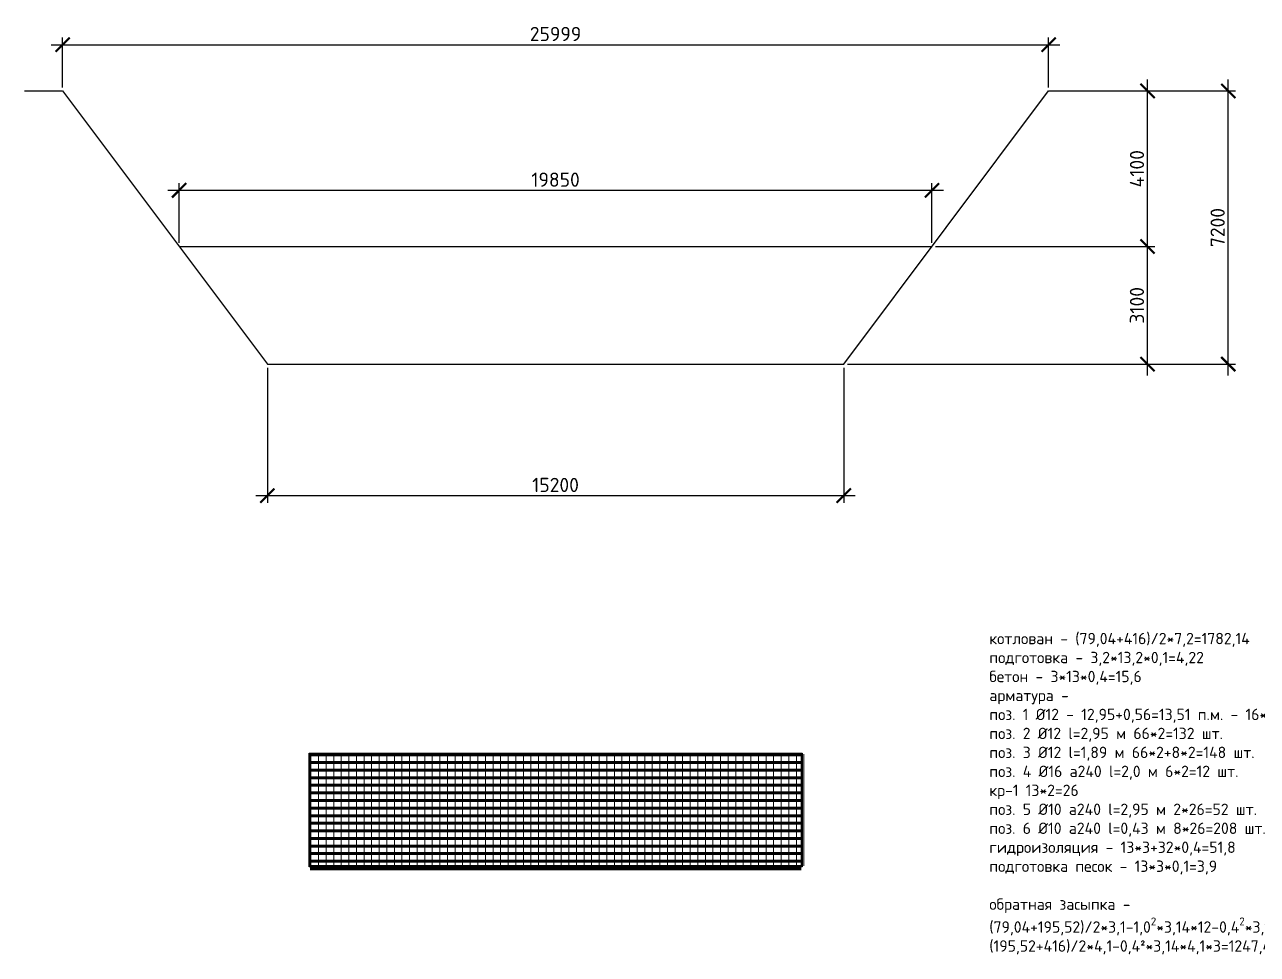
# Model space of a CAD drawing. Header units: metres. Extents: x 407396 to 516262, y -257300 to -131999.
# Drawn here: x 410307 to 442811, y -257300 to -232797 of the extents above; entities that cross this region are included whole.
import ezdxf

# ---------------------------------------------------------------- set-up
doc = ezdxf.new("R2010")
doc.units = ezdxf.units.M
doc.header["$PDSIZE"] = 1
doc.layers.get('0').update_dxf_attribs({"lineweight": 0})
doc.layers.get('Defpoints').update_dxf_attribs({"color": 3})
for name, color, linetype, lineweight in [('второстепенные', 7, 'Continuous', 25), ('ГП_Расстояние от зд до сетей', 7, 'Continuous', 0), ('основная конструкция', 7, 'Continuous', 50)]:
    doc.layers.add(name, color=color, linetype=linetype, lineweight=lineweight)
doc.layers.add('помощь', color=1, linetype='Continuous', lineweight=0, plot=False)
doc.styles.add('ISOCPEUR', font='isocpeur.ttf')
doc.dimstyles.new('SPDS-ISOCUP', dxfattribs={"dimscale": 10, "dimtxt": 2.5, "dimasz": 2.5, "dimexe": 1.25, "dimexo": 0.625, "dimtad": 1, "dimdec": 0, "dimrnd": 0.001, "dimtxsty": 'ISOCPEUR', "dimblk": 'ARCHTICK', "dimcen": 2.5, "dimdle": 2, "dimadec": 0, "dimazin": 2, "dimtfac": 0.75, "dimtdec": 0, "dimtmove": 1, "dimatfit": 3, "dimfxl": 1, "dimtolj": 1, "dimarcsym": 1})

# ---------------------------------------------------------------- blocks, each defined once
blk = doc.blocks.new('_ArchTick')
at = {"color": 0, "linetype": 'ByBlock', "lineweight": 30, "const_width": 0.15}
blk.add_lwpolyline([(-0.5, -0.5), (0.5, 0.5)], dxfattribs=at)
blk = doc.blocks.new('*D176')
at = {"layer": 'Defpoints', "color": 0, "ltscale": 10, "transparency": 16777216}
for p in [(416706, -241744), (431906, -241744), (431906, -245209)]:
    blk.add_point(p, dxfattribs=at)
at = {"layer": 'ГП_Расстояние от зд до сетей', "color": 0, "lineweight": -2, "ltscale": 10, "transparency": 16777216}
for p, q in [((416706, -241838), (416706, -245397)), ((431906, -241838), (431906, -245397)), ((416406, -245209), (432206, -245209))]:
    blk.add_line(p, q, dxfattribs=at)
at = {"layer": 'ГП_Расстояние от зд до сетей', "color": 0, "lineweight": -2, "ltscale": 10, "transparency": 16777216, "xscale": 375, "yscale": 375, "zscale": 375, "rotation": 180}
blk.add_blockref('_ArchTick', (416706, -245209), dxfattribs=at)
at = {"layer": 'ГП_Расстояние от зд до сетей', "color": 0, "lineweight": -2, "ltscale": 10, "transparency": 16777216, "xscale": 375, "yscale": 375, "zscale": 375}
blk.add_blockref('_ArchTick', (431906, -245209), dxfattribs=at)
at = {"layer": 'ГП_Расстояние от зд до сетей', "color": 0, "ltscale": 10, "transparency": 16777216, "insert": (424306, -244928), "char_height": 375, "attachment_point": 5, "style": 'ISOCPEUR'}
blk.add_mtext('\\A1;15200', dxfattribs=at)
blk = doc.blocks.new('*D178')
at = {"layer": 'Defpoints', "color": 0, "ltscale": 10, "transparency": 16777216}
for p in [(434231, -237163), (414381, -238644), (434231, -238644)]:
    blk.add_point(p, dxfattribs=at)
at = {"layer": 'ГП_Расстояние от зд до сетей', "color": 0, "lineweight": -2, "ltscale": 10, "transparency": 16777216}
for p, q in [((414081, -237163), (434531, -237163)), ((414381, -238550), (414381, -236976)), ((434231, -238550), (434231, -236976))]:
    blk.add_line(p, q, dxfattribs=at)
at = {"layer": 'ГП_Расстояние от зд до сетей', "color": 0, "lineweight": -2, "ltscale": 10, "transparency": 16777216, "xscale": 375, "yscale": 375, "zscale": 375, "rotation": 180}
blk.add_blockref('_ArchTick', (414381, -237163), dxfattribs=at)
at = {"layer": 'ГП_Расстояние от зд до сетей', "color": 0, "lineweight": -2, "ltscale": 10, "transparency": 16777216, "xscale": 375, "yscale": 375, "zscale": 375}
blk.add_blockref('_ArchTick', (434231, -237163), dxfattribs=at)
at = {"layer": 'ГП_Расстояние от зд до сетей', "color": 0, "ltscale": 10, "transparency": 16777216, "insert": (424306, -236882), "char_height": 375, "attachment_point": 5, "style": 'ISOCPEUR'}
blk.add_mtext('\\A1;19850', dxfattribs=at)
blk = doc.blocks.new('*D179')
at = {"layer": 'Defpoints', "color": 0, "ltscale": 10, "transparency": 16777216}
for p in [(437306, -233324), (411307, -234544), (437306, -234544)]:
    blk.add_point(p, dxfattribs=at)
at = {"layer": 'ГП_Расстояние от зд до сетей', "color": 0, "lineweight": -2, "ltscale": 10, "transparency": 16777216}
for p, q in [((411007, -233324), (437606, -233324)), ((411307, -234451), (411307, -233137)), ((437306, -234451), (437306, -233137))]:
    blk.add_line(p, q, dxfattribs=at)
at = {"layer": 'ГП_Расстояние от зд до сетей', "color": 0, "lineweight": -2, "ltscale": 10, "transparency": 16777216, "xscale": 375, "yscale": 375, "zscale": 375, "rotation": 180}
blk.add_blockref('_ArchTick', (411307, -233324), dxfattribs=at)
at = {"layer": 'ГП_Расстояние от зд до сетей', "color": 0, "lineweight": -2, "ltscale": 10, "transparency": 16777216, "xscale": 375, "yscale": 375, "zscale": 375}
blk.add_blockref('_ArchTick', (437306, -233324), dxfattribs=at)
at = {"layer": 'ГП_Расстояние от зд до сетей', "color": 0, "ltscale": 10, "transparency": 16777216, "insert": (424306, -233043), "char_height": 375, "attachment_point": 5, "style": 'ISOCPEUR'}
blk.add_mtext('\\A1;25999', dxfattribs=at)
blk = doc.blocks.new('*D182')
at = {"layer": 'Defpoints', "color": 0, "ltscale": 10, "transparency": 16777216}
for p in [(434231, -238644), (439917, -238644), (431906, -241744)]:
    blk.add_point(p, dxfattribs=at)
at = {"layer": 'ГП_Расстояние от зд до сетей', "color": 0, "lineweight": -2, "ltscale": 10, "transparency": 16777216}
for p, q in [((439917, -242044), (439917, -238344)), ((434325, -238644), (440105, -238644)), ((432000, -241744), (440105, -241744))]:
    blk.add_line(p, q, dxfattribs=at)
at = {"layer": 'ГП_Расстояние от зд до сетей', "color": 0, "lineweight": -2, "ltscale": 10, "transparency": 16777216, "xscale": 375, "yscale": 375, "zscale": 375}
for p, rotation in [((439917, -238644), 90), ((439917, -241744), 270)]:
    blk.add_blockref('_ArchTick', p, dxfattribs=dict(at, rotation=rotation))
at = {"layer": 'ГП_Расстояние от зд до сетей', "color": 0, "ltscale": 10, "transparency": 16777216, "insert": (439636, -240194), "char_height": 375, "attachment_point": 5, "rotation": 90, "style": 'ISOCPEUR'}
blk.add_mtext('\\A1;3100', dxfattribs=at)
blk = doc.blocks.new('*D183')
at = {"layer": 'Defpoints', "color": 0, "ltscale": 10, "transparency": 16777216}
for p in [(438306, -234544), (439917, -234544), (434231, -238644)]:
    blk.add_point(p, dxfattribs=at)
at = {"layer": 'ГП_Расстояние от зд до сетей', "color": 0, "lineweight": -2, "ltscale": 10, "transparency": 16777216}
for p, q in [((439917, -238944), (439917, -234244)), ((438400, -234544), (440105, -234544)), ((434325, -238644), (440105, -238644))]:
    blk.add_line(p, q, dxfattribs=at)
at = {"layer": 'ГП_Расстояние от зд до сетей', "color": 0, "lineweight": -2, "ltscale": 10, "transparency": 16777216, "xscale": 375, "yscale": 375, "zscale": 375}
for p, rotation in [((439917, -234544), 90), ((439917, -238644), 270)]:
    blk.add_blockref('_ArchTick', p, dxfattribs=dict(at, rotation=rotation))
at = {"layer": 'ГП_Расстояние от зд до сетей', "color": 0, "ltscale": 10, "transparency": 16777216, "insert": (439636, -236594), "char_height": 375, "attachment_point": 5, "rotation": 90, "style": 'ISOCPEUR'}
blk.add_mtext('\\A1;4100', dxfattribs=at)
blk = doc.blocks.new('*D184')
at = {"layer": 'Defpoints', "color": 0, "ltscale": 10, "transparency": 16777216}
for p in [(437306, -234544), (442045, -234544), (431906, -241744)]:
    blk.add_point(p, dxfattribs=at)
at = {"layer": 'ГП_Расстояние от зд до сетей', "color": 0, "lineweight": -2, "ltscale": 10, "transparency": 16777216}
for p, q in [((442045, -242044), (442045, -234244)), ((437400, -234544), (442233, -234544)), ((432000, -241744), (442233, -241744))]:
    blk.add_line(p, q, dxfattribs=at)
at = {"layer": 'ГП_Расстояние от зд до сетей', "color": 0, "lineweight": -2, "ltscale": 10, "transparency": 16777216, "xscale": 375, "yscale": 375, "zscale": 375}
for p, rotation in [((442045, -234544), 90), ((442045, -241744), 270)]:
    blk.add_blockref('_ArchTick', p, dxfattribs=dict(at, rotation=rotation))
at = {"layer": 'ГП_Расстояние от зд до сетей', "color": 0, "ltscale": 10, "transparency": 16777216, "insert": (441764, -238144), "char_height": 375, "attachment_point": 5, "rotation": 90, "style": 'ISOCPEUR'}
blk.add_mtext('\\A1;7200', dxfattribs=at)
blk = doc.blocks.new('*U185')
at = {"ltscale": 10}
blk.add_lwpolyline([(-6475, 0), (6475, 0)], dxfattribs=at)
blk = doc.blocks.new('*U186')
at = {"layer": 'основная конструкция', "color": 0, "linetype": 'ByBlock', "lineweight": -2, "transparency": 16777216}
for p in [(0, 0), (0, -200), (0, -400), (0, -600), (0, -800), (0, -1000), (0, -1200), (0, -1400), (0, -1600), (0, -1800), (0, -2000), (0, -2200), (0, -2400), (0, -2600), (0, -2800), (0, -3000)]:
    blk.add_blockref('*U185', p, dxfattribs=at)
blk = doc.blocks.new('*U187')
at = {"layer": 'помощь', "ltscale": 10}
blk.add_lwpolyline([(0, 1475), (0, -1475)], dxfattribs=at)
blk = doc.blocks.new('*U188')
at = {"layer": 'помощь', "color": 0, "linetype": 'ByBlock', "lineweight": -2, "transparency": 16777216}
for p in [(0, 0), (200, 0), (400, 0), (600, 0), (800, 0), (1000, 0), (1200, 0), (1400, 0), (1600, 0), (1800, 0), (2000, 0), (2200, 0), (2400, 0), (2600, 0), (2800, 0), (3000, 0), (3200, 0), (3400, 0), (3600, 0), (3800, 0), (4000, 0), (4200, 0), (4400, 0), (4600, 0), (4800, 0), (5000, 0), (5200, 0), (5400, 0), (5600, 0), (5800, 0), (6000, 0), (6200, 0), (6400, 0), (6600, 0), (6800, 0), (7000, 0), (7200, 0), (7400, 0), (7600, 0), (7800, 0), (8000, 0), (8200, 0), (8400, 0), (8600, 0), (8800, 0), (9000, 0), (9200, 0), (9400, 0), (9600, 0), (9800, 0), (10000, 0), (10200, 0), (10400, 0), (10600, 0), (10800, 0), (11000, 0), (11200, 0), (11400, 0), (11600, 0), (11800, 0), (12000, 0), (12200, 0), (12400, 0), (12600, 0), (12800, 0), (13000, 0)]:
    blk.add_blockref('*U187', p, dxfattribs=at)

msp = doc.modelspace()

# ---------------------------------------------------------------- linework, layer by layer
at = {"layer": 'Defpoints', "ltscale": 10}
msp.add_lwpolyline([(417831.32, -252020.51), (430781.32, -252020.51), (430781.32, -254970.51), (417831.32, -254970.51)], close=True, dxfattribs=at)
at = {"layer": 'второстепенные', "linetype": 'Continuous'}
msp.add_lwpolyline([(410306.61, -234544.25), (411306.61, -234544.25), (416706.32, -241743.86), (431906.32, -241743.86), (437306.03, -234544.25), (438306.03, -234544.25)], dxfattribs=at)
at = {"layer": 'второстепенные', "ltscale": 10}
msp.add_lwpolyline([(414381.39, -238643.96), (434231.24, -238643.96)], dxfattribs=at)
msp.add_lwpolyline([(417806.32, -251995.51), (430806.32, -251995.51), (430806.32, -254995.51), (417806.32, -254995.51)], close=True, dxfattribs=at)

# ---------------------------------------------------------------- block references
at = {"layer": 'основная конструкция'}
msp.add_blockref('*U186', (424306.32, -252045.51), dxfattribs=at)
at = {"layer": 'помощь'}
msp.add_blockref('*U188', (417856.32, -253495.51), dxfattribs=at)

# ---------------------------------------------------------------- texts
at = {"layer": 'помощь', "ltscale": 10, "insert": (435743.33, -248826.79), "char_height": 300, "attachment_point": 1, "style": 'ISOCPEUR'}
msp.add_mtext_dynamic_manual_height_columns('\\A1;котлован - (79,04+416)/2*7,2=1782,14\\Pподготовка - 3,2*13,2*0,1=4,22\\Pбетон - 3*13*0,4=15,6\\Pарматура - \\Pпоз. 1 %%C12 - 12,95+0,56=13,51 п.м. - 16*2=32 шт.\\Pпоз. 2 %%C12 l=2,95 м 66*2=132 шт.\\Pпоз. 3 %%C12 l=1,89 м 66*2+8*2=148 шт.\\Pпоз. 4 %%C16 а240 l=2,0 м 6*2=12 шт.\\Pкр-1 13*2=26\\Pпоз. 5 %%C10 а240 l=2,95 м 2*26=52 шт.\\Pпоз. 6 %%C10 а240 l=0,43 м 8*26=208 шт.\\Pгидроизоляция - 13*3+32*0,4=51,8\\Pподготовка песок - 13*3*0,1=3,9\\P\\Pобратная засыпка - \\P(79,04+195,52)/2*3,1-1,0{\\H0.7x;\\S2^ ;\\H1.4286x;*3,14*12-0,4\\H0.7x;\\S2^ ;\\H1.4286x;*3,14*0,5*3-\\H0.99999x;4,22-15,6-3,9=363,41\\P(195,52+416)/2*4,1-0,4²*3,14*4,1*3}=1247,44', width=15634.5413, gutter_width=2326.03, heights=[11823.17], dxfattribs=at)

# ---------------------------------------------------------------- dimensions: what is measured, and where the dimension line sits
at = {"layer": 'ГП_Расстояние от зд до сетей', "ltscale": 10}
for base, p1, p2, picture, middle in [((437306.03, -233324.09), (411306.61, -234544.25), (437306.03, -234544.25), '*D179', (424306.32, -233042.84)), ((434231.24, -237163.06), (414381.39, -238643.96), (434231.24, -238643.96), '*D178', (424306.32, -236881.81)), ((431906.32, -245209.42), (416706.32, -241743.86), (431906.32, -241743.86), '*D176', (424306.32, -244928.17))]:
    dim = msp.add_linear_dim(base=base, p1=p1, p2=p2, dimstyle='SPDS-ISOCUP', override={"dimscale": 150}, dxfattribs=at)
    dim.commit()
    dim.dimension.update_dxf_attribs({"geometry": picture, "text_midpoint": middle})
for base, p1, p2, picture, middle in [((442045.18, -234544.25), (431906.32, -241743.86), (437306.03, -234544.25), '*D184', (441763.93, -238144.06)), ((439917.29, -234544.25), (434231.24, -238643.96), (438306.03, -234544.25), '*D183', (439636.04, -236594.11)), ((439917.29, -238643.96), (431906.32, -241743.86), (434231.24, -238643.96), '*D182', (439636.04, -240193.91))]:
    dim = msp.add_linear_dim(base=base, p1=p1, p2=p2, angle=90, dimstyle='SPDS-ISOCUP', override={"dimscale": 150}, dxfattribs=at)
    dim.commit()
    dim.dimension.update_dxf_attribs({"geometry": picture, "text_midpoint": middle})

doc.saveas('drawing.dxf')
